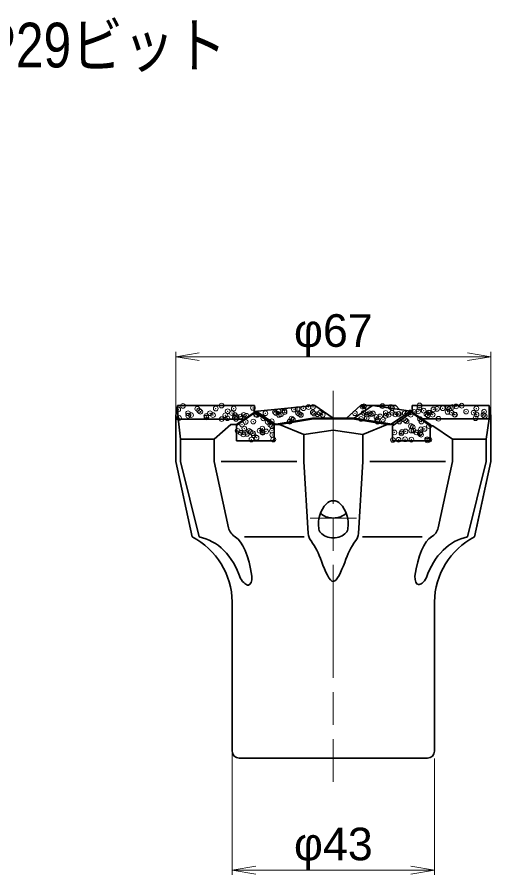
# Model space of a CAD drawing. Units: millimetres at full size, sheet at 1:2; details may follow other scales. Extents: x 2182 to 3862, y 1111 to 2299.
# Drawn here: x 3638.5 to 3739.3, y 1392.8 to 1575 of the extents above; entities that cross this region are included whole.
import ezdxf
from ezdxf.enums import TextEntityAlignment as Align

# ---------------------------------------------------------------- set-up
doc = ezdxf.new("R2010")
doc.units = ezdxf.units.MM
doc.header["$LTSCALE"] = 2
doc.header["$PDMODE"] = 32
doc.header["$PDSIZE"] = 1
doc.linetypes.add('CHAIN', pattern=[18.5, 12, -1.5, 3.5, -1.5])
for name, color, linetype, lineweight in [('1 外形線', 7, 'Continuous', 35), ('2 細い実線', 3, 'Continuous', 20), ('4 中心線', 1, 'CHAIN', 15), ('6 寸法線', 4, 'Continuous', 13)]:
    doc.layers.add(name, color=color, linetype=linetype, lineweight=lineweight)
doc.layers.add('9文字', color=7, linetype='Continuous')
doc.styles.add('ＭＳ Ｐゴシック', font='')
doc.styles.get('ＭＳ Ｐゴシック').set_extended_font_data('MS PGothic')

# ---------------------------------------------------------------- blocks, each defined once
blk = doc.blocks.new('open_arrow')
at = {"color": 0, "linetype": 'Continuous', "lineweight": -2}
blk.add_lwpolyline([(7.5, 1.25), (0, 0), (7.5, -1.25)], dxfattribs=at)

msp = doc.modelspace()

# ---------------------------------------------------------------- linework, layer by layer
at = {"layer": '1 外形線'}
for p, q in [((3672.634, 1492.567), (3672.268, 1490.443)), ((3672.634, 1492.567), (3672.747, 1489.63)), ((3672.634, 1492.567), (3688.959, 1492.567)), ((3688.951, 1491.088), (3688.959, 1492.567)), ((3688.952, 1491.299), (3701.825, 1492.567)), ((3701.825, 1492.567), (3705.752, 1489.87)), ((3711.501, 1492.567), (3708.524, 1489.866)), ((3714.114, 1492.567), (3710.195, 1489.87)), ((3711.501, 1492.567), (3719.04, 1492.567)), ((3711.501, 1492.567), (3712.823, 1491.679)), ((3722.158, 1491.358), (3714.114, 1492.567)), ((3719.04, 1492.567), (3719.825, 1491.709)), ((3722.553, 1491.088), (3722.545, 1492.567)), ((3722.545, 1492.567), (3738.868, 1492.567)), ((3738.868, 1492.567), (3739.252, 1490.337)), ((3738.868, 1492.567), (3738.868, 1489.708)), ((3672.268, 1490.443), (3672.252, 1480.63)), ((3689.346, 1491.358), (3685.137, 1488.478)), ((3685.137, 1488.274), (3688.995, 1490.955)), ((3689.137, 1490.999), (3689.346, 1491.358)), ((3689.28, 1490.955), (3693.137, 1488.274)), ((3689.346, 1491.358), (3693.501, 1488.54)), ((3722.158, 1491.358), (3718.063, 1488.581)), ((3718.367, 1488.254), (3722.367, 1491.033)), ((3722.367, 1491.033), (3722.158, 1491.358)), ((3722.158, 1491.358), (3726.367, 1488.478)), ((3726.367, 1488.254), (3722.367, 1491.033)), ((3739.252, 1490.337), (3739.252, 1480.63)), ((3672.747, 1489.839), (3673.235, 1485.359)), ((3672.77, 1489.63), (3687.088, 1489.63)), ((3683.975, 1488.478), (3680.404, 1485.359)), ((3685.052, 1488.478), (3683.975, 1488.478)), ((3685.137, 1488.478), (3683.975, 1488.478)), ((3685.137, 1488.254), (3685.137, 1488.478)), ((3693.137, 1488.478), (3701.309, 1489.87)), ((3694.312, 1488.478), (3693.137, 1488.478)), ((3693.137, 1488.478), (3693.137, 1488.254)), ((3694.312, 1488.478), (3701.545, 1489.708)), ((3694.312, 1488.478), (3699.457, 1486.373)), ((3701.309, 1489.87), (3710.195, 1489.87)), ((3701.545, 1489.708), (3709.831, 1489.708)), ((3717.192, 1488.478), (3709.831, 1489.708)), ((3710.195, 1489.87), (3718.689, 1488.478)), ((3717.192, 1488.478), (3712.047, 1486.373)), ((3717.192, 1488.478), (3718.689, 1488.478)), ((3724.57, 1489.708), (3738.868, 1489.708)), ((3726.367, 1485.054), (3726.367, 1488.478)), ((3738.868, 1489.708), (3738.269, 1485.359)), ((3685.137, 1485.074), (3685.137, 1488.274)), ((3685.137, 1488.274), (3685.137, 1485.054)), ((3685.137, 1485.054), (3685.137, 1488.254)), ((3693.137, 1488.274), (3693.137, 1485.054)), ((3693.137, 1485.054), (3693.137, 1488.254)), ((3699.457, 1486.373), (3705.752, 1487.306)), ((3712.047, 1486.373), (3705.752, 1487.306)), ((3718.367, 1485.054), (3718.367, 1488.254)), ((3726.912, 1488.249), (3726.367, 1488.254)), ((3726.912, 1488.249), (3731.1, 1485.359)), ((3680.404, 1485.359), (3673.235, 1485.359)), ((3673.235, 1485.359), (3673.235, 1480.63)), ((3680.404, 1485.359), (3680.404, 1480.63)), ((3685.137, 1485.054), (3693.137, 1485.054)), ((3693.137, 1485.054), (3685.137, 1485.054)), ((3692.818, 1485.054), (3685.457, 1485.054)), ((3685.457, 1485.054), (3692.818, 1485.054)), ((3699.457, 1486.373), (3699.457, 1480.63)), ((3712.047, 1486.373), (3712.047, 1480.63)), ((3718.367, 1485.054), (3726.367, 1485.054)), ((3718.686, 1485.054), (3726.047, 1485.054)), ((3731.1, 1485.359), (3738.269, 1485.359)), ((3731.1, 1485.359), (3738.269, 1485.359)), ((3731.1, 1485.359), (3731.1, 1480.63)), ((3738.269, 1485.359), (3738.269, 1480.63)), ((3672.252, 1480.63), (3675.752, 1464.63)), ((3673.235, 1480.63), (3677.228, 1464.63)), ((3680.404, 1480.63), (3683.477, 1466.582)), ((3681.917, 1480.63), (3697.977, 1480.63)), ((3699.457, 1480.63), (3700.423, 1465.387)), ((3712.047, 1480.63), (3711.081, 1465.387)), ((3729.587, 1480.63), (3713.527, 1480.63)), ((3731.1, 1480.63), (3728.026, 1466.582)), ((3738.269, 1480.63), (3734.276, 1464.63)), ((3739.252, 1480.63), (3735.752, 1464.63)), ((3739.252, 1480.63), (3736.179, 1466.582)), ((3699.544, 1464.63), (3686.837, 1464.63)), ((3711.96, 1464.63), (3724.667, 1464.63)), ((3684.252, 1450.828), (3684.252, 1419.13)), ((3727.252, 1450.828), (3727.252, 1419.13)), ((3685.752, 1417.63), (3725.752, 1417.63))]:
    msp.add_line(p, q, dxfattribs=at)
for centre, radius, start, end in [((3689.137, 1490.749), 0.25, 55.20405, 124.79595), ((3705.752, 1470.315), 2, 43.31554, 136.68446), ((3708.853, 1467.391), 6.263, 136.68446, 188.76369), ((3702.651, 1467.391), 6.263, 351.23631, 43.31554), ((3686.408, 1467.223), 3, 192.33909, 241.36114), ((3703.417, 1465.577), 3, 183.62463, 217.16401), ((3708.087, 1465.577), 3, 322.83599, 356.37537), ((3725.096, 1467.223), 3, 299.8577, 347.66091), ((3668.401, 1450.584), 15.853, 0.88251, 62.37348), ((3743.102, 1450.585), 15.852, 117.62364, 179.12037), ((3685.752, 1419.13), 1.5, 180, 270), ((3725.752, 1419.13), 1.5, 270, 0)]:
    msp.add_arc(centre, radius, start, end, dxfattribs=at)
for centre, major_axis, ratio, start_param, end_param in [((3705.752, 1470.731), (-3.091, 0), 0.679651, 0.5009551, 2.6406376), ((3705.752, 1466.529), (-3.091, 0), 0.679651, 6.2831853, 9.424778), ((3675.664, 1449.885), (0, 14.889), 0.757569, 5.1230895, 6.1441287), ((3684.023, 1449.847), (0, 15), 0.326562, 5.1554935, 6.0982292), ((3695.937, 1451.75), (0, 15), 0.566667, 5.25251, 5.6412666), ((3715.567, 1451.75), (0, 15), 0.566667, 0.6419187, 1.0487032), ((3727.506, 1449.886), (0, 15), 0.326562, 0.1849561, 1.1276919), ((3735.864, 1449.925), (0, 14.853), 0.759403, 0.1412444, 1.1506088), ((3686.292, 1459.271), (1.471, -4.842), 0.325734, 5.3995768, 7.092511), ((3725.236, 1459.356), (-1.471, -4.842), 0.325734, 5.4854456, 7.1870441)]:
    msp.add_ellipse(centre, major_axis=major_axis, ratio=ratio, start_param=start_param, end_param=end_param, dxfattribs=at)
msp.add_open_spline([(3703.227, 1459.464), (3704.064, 1457.302), (3704.902, 1455.14), (3705.752, 1455.171), (3706.561, 1455.2), (3707.38, 1457.215), (3708.2, 1459.231)], degree=3, knots=[0, 0, 0, 0, 1, 1, 1, 2, 2, 2, 2], dxfattribs=at)
at = {"layer": '2 細い実線'}
for p in [(3672.778, 1491.7), (3673.768, 1492.469), (3676.829, 1491.846), (3680.756, 1491.896), (3681.978, 1492.52), (3684.593, 1491.877), (3688.644, 1492.023), (3697.377, 1491.693), (3698.158, 1491.796), (3699.377, 1491.956), (3700.459, 1492.201), (3701.415, 1492.225), (3711.978, 1492.272), (3712.274, 1492.379), (3716.2, 1492.429), (3717.98, 1492.221), (3718.257, 1491.967), (3724.071, 1492.088), (3724.089, 1492.556), (3727.023, 1491.712), (3727.804, 1491.815), (3729.024, 1491.976), (3730.073, 1492.037), (3730.35, 1491.783), (3731.061, 1492.244), (3731.842, 1492.347), (3733.061, 1492.507), (3736.164, 1491.904), (3672.96, 1489.887), (3674.858, 1490.901), (3674.896, 1490.362), (3675.49, 1490.498), (3677.193, 1491.457), (3677.469, 1491.203), (3678.733, 1490.343), (3678.774, 1490.008), (3679.529, 1490.909), (3680.161, 1490.506), (3682.784, 1490.489), (3683.226, 1489.83), (3683.283, 1491.324), (3684.2, 1490.918), (3684.776, 1489.956), (3684.833, 1490.515), (3685.264, 1490.098), (3686.045, 1490.201), (3686.71, 1490.539), (3687.264, 1490.362), (3689.302, 1490.63), (3689.504, 1490.523), (3690.867, 1489.823), (3691.302, 1490.893), (3693.339, 1491.162), (3693.542, 1490.935), (3694.12, 1491.264), (3694.175, 1490.532), (3694.599, 1490.667), (3695.339, 1491.425), (3695.376, 1491.14), (3698.214, 1490.943), (3698.525, 1490.717), (3698.846, 1490.54), (3701.378, 1491.088), (3701.655, 1490.835), (3702.362, 1490.699), (3702.885, 1490.952), (3703.517, 1490.549), (3710.34, 1490.895), (3712.227, 1490.969), (3712.86, 1490.566), (3712.873, 1489.85), (3713.471, 1490.904), (3713.747, 1490.651), (3714.177, 1490.876), (3714.91, 1490.118), (3715.691, 1490.221), (3716.899, 1490.977), (3716.911, 1490.381), (3717.531, 1490.574), (3718.229, 1491.022), (3718.948, 1490.649), (3719.562, 1490.772), (3719.729, 1490.752), (3720.948, 1490.913), (3721.57, 1490.986), (3722.155, 1491.072), (3722.202, 1490.583), (3722.986, 1491.181), (3723.767, 1491.284), (3724.986, 1491.444), (3725.564, 1490.72), (3725.84, 1490.467), (3725.992, 1491.054), (3726.241, 1490.994), (3726.873, 1490.591), (3730.044, 1491.2), (3730.912, 1491.003), (3731.545, 1490.6), (3731.654, 1490.587), (3733.97, 1491.25), (3735.583, 1491.011), (3735.998, 1489.844), (3736.216, 1490.608), (3737.657, 1490.536), (3737.807, 1491.232), (3737.933, 1490.283), (3682.007, 1489.67), (3685.053, 1489.703), (3686.358, 1488.507), (3687.11, 1489.064), (3688.739, 1489.133), (3691.781, 1489.073), (3692.36, 1488.455), (3692.636, 1488.202), (3692.665, 1489.183), (3696.452, 1489.081), (3696.502, 1489.165), (3696.869, 1489.772), (3697.145, 1489.519), (3711.654, 1489.689), (3715.052, 1489.455), (3715.137, 1489.115), (3716.295, 1489.538), (3719.808, 1489.124), (3720.132, 1489.52), (3721.055, 1489.404), (3721.331, 1489.15), (3722.25, 1488.182), (3722.636, 1487.954), (3724.183, 1489.666), (3724.479, 1489.132), (3726.087, 1488.164), (3728.11, 1489.716), (3685.411, 1487.162), (3686.044, 1486.759), (3686.647, 1486.397), (3686.805, 1487.649), (3687.428, 1486.5), (3687.851, 1487.139), (3688.127, 1486.886), (3688.647, 1486.66), (3688.833, 1486.243), (3690.083, 1487.17), (3690.642, 1487.631), (3690.685, 1486.928), (3690.715, 1486.767), (3691.465, 1487.031), (3692.685, 1487.192), (3692.76, 1486.293), (3718.742, 1486.818), (3720.226, 1486.63), (3720.331, 1486.948), (3721.112, 1487.05), (3722.331, 1487.211), (3722.781, 1487.23), (3723.414, 1486.827), (3724.129, 1486.586), (3724.278, 1486.776), (3724.369, 1487.479), (3724.406, 1486.333), (3725.15, 1487.582), (3688.321, 1485.308), (3689.432, 1485.69), (3692.992, 1485.317), (3718.418, 1485.242), (3719.62, 1485.27), (3721.02, 1485.368), (3722.344, 1485.292), (3725.691, 1485.376), (3725.711, 1485.137), (3726.181, 1485.273)]:
    msp.add_point(p, dxfattribs=at)
at = {"layer": '4 中心線'}
for p, q in [((3705.752, 1495.685), (3705.752, 1412.609)), ((3710.683, 1468.63), (3700.821, 1468.63))]:
    msp.add_line(p, q, dxfattribs=at)
at = {"layer": '6 寸法線'}
for p, q in [((3672.252, 1487.692), (3672.252, 1503.914)), ((3739.252, 1489.77), (3739.252, 1503.914)), ((3672.252, 1502.914), (3739.252, 1502.914)), ((3684.252, 1419.067), (3684.252, 1392.85)), ((3727.252, 1417.567), (3727.252, 1392.85)), ((3684.252, 1393.85), (3727.252, 1393.85))]:
    msp.add_line(p, q, dxfattribs=at)

# ---------------------------------------------------------------- block references
at = {"layer": '6 寸法線', "xscale": 0.667, "yscale": 0.667}
for p in [(3672.252, 1502.914), (3684.252, 1393.85)]:
    msp.add_blockref('open_arrow', p, dxfattribs=at)
at = {"layer": '6 寸法線', "xscale": 0.667, "yscale": 0.667, "rotation": 180}
for p in [(3739.252, 1502.914), (3727.252, 1393.85)]:
    msp.add_blockref('open_arrow', p, dxfattribs=at)

# ---------------------------------------------------------------- texts
at = {"layer": '6 寸法線', "style": 'ＭＳ Ｐゴシック', "width": 1.05}
for s, p in [('φ67', (3705.752, 1508.468)), ('φ43', (3705.752, 1399.404))]:
    msp.add_text(s, height=6.928, dxfattribs=at).set_placement(p, align=Align.MIDDLE_CENTER)
at = {"layer": '9文字', "style": 'ＭＳ Ｐゴシック', "width": 0.85}
msp.add_text('5.SP29ビット', height=9.501, dxfattribs=at).set_placement((3683.057, 1569.107), align=Align.MIDDLE_RIGHT)

doc.saveas('drawing.dxf')
